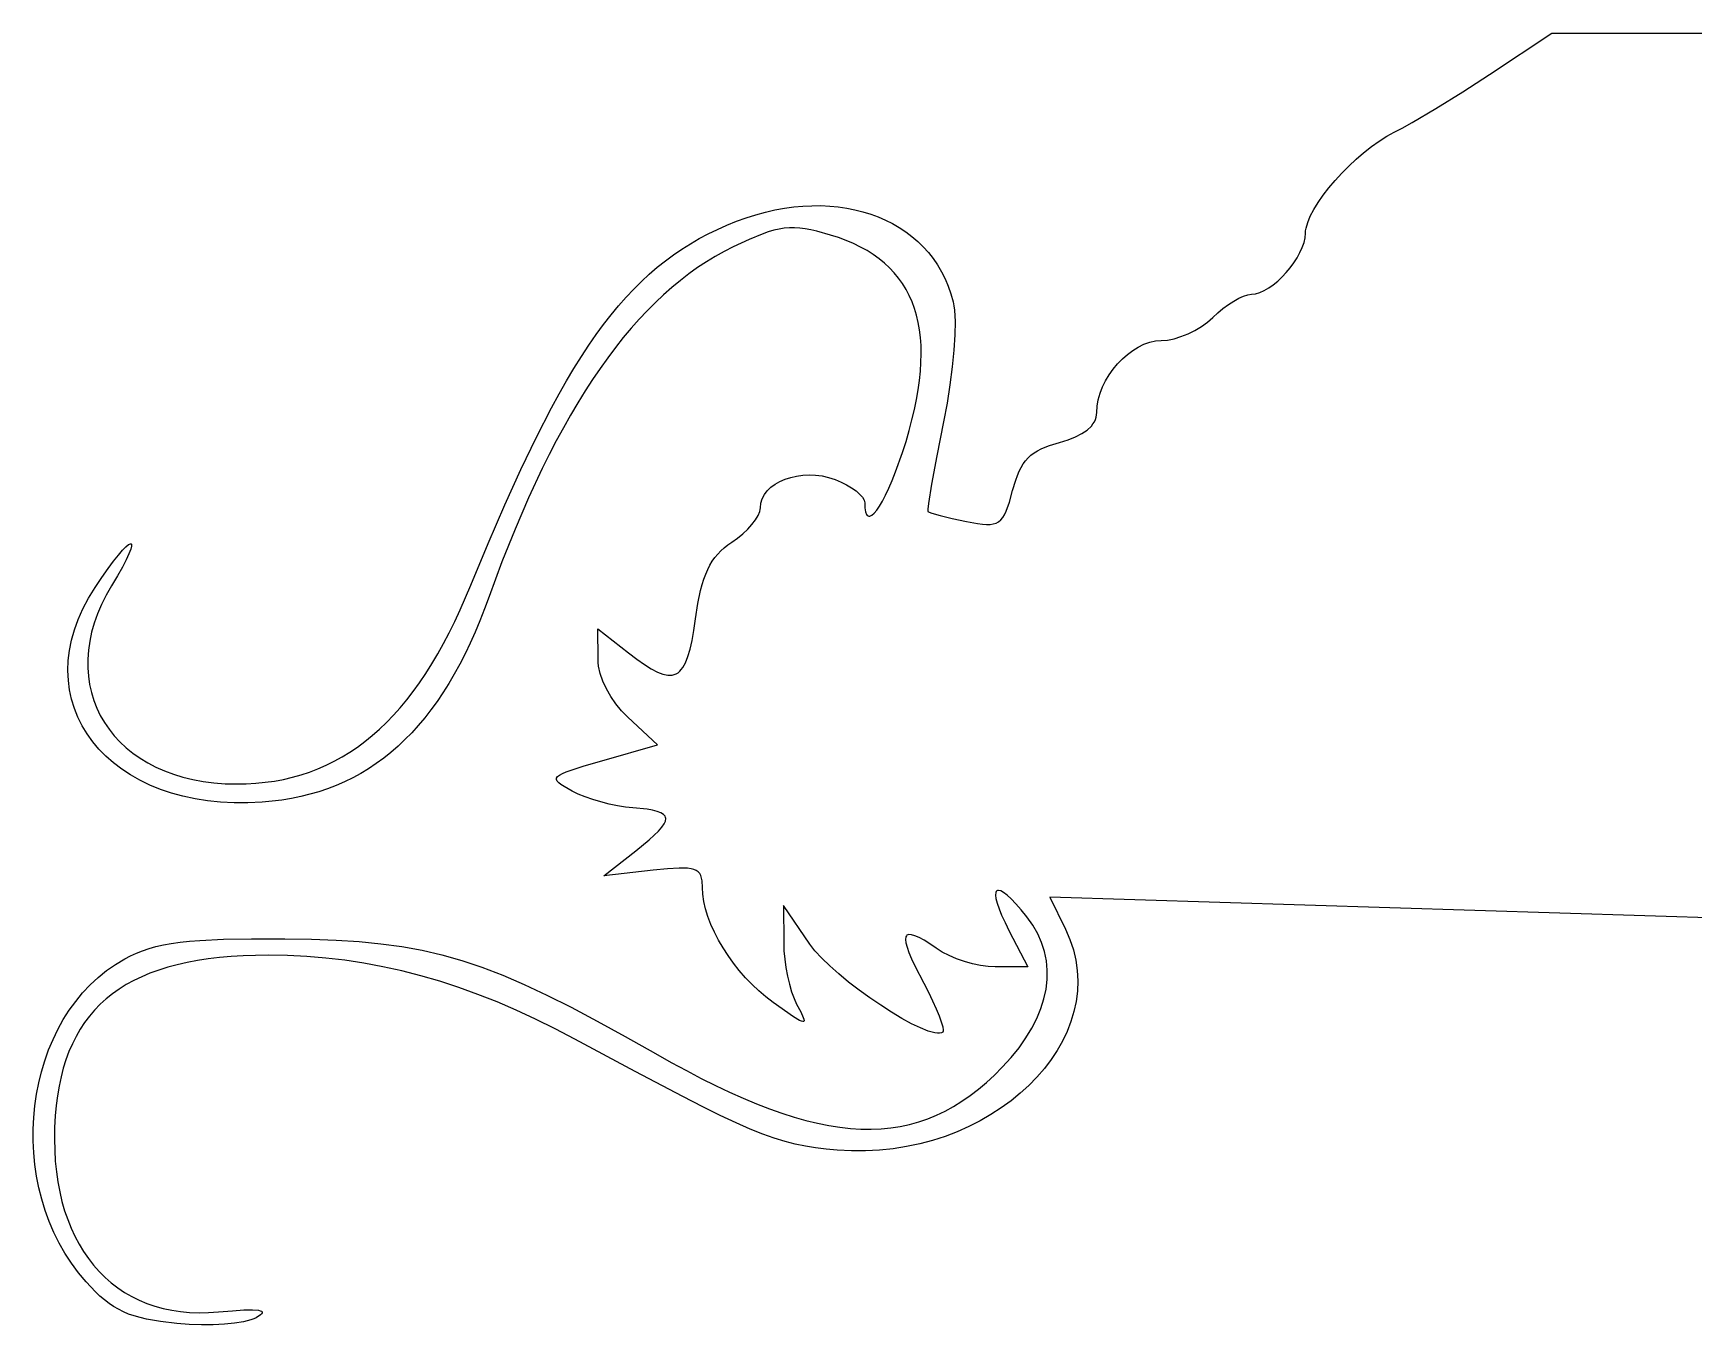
# Model space of a CAD drawing. Extents: x -29462 to 42578, y -23213 to 32194.
# Drawn here: x 15950 to 16923, y 30942 to 31698 of the extents above; entities that cross this region are included whole.
import ezdxf

# ---------------------------------------------------------------- set-up
doc = ezdxf.new("R2010")
doc.units = 0

msp = doc.modelspace()

# ---------------------------------------------------------------- linework, layer by layer
at = {"layer": 'Layer 1'}
for p, q in [((16803.54729, 31674.25589), (16840.06529, 31698.48629)), ((16840.06529, 31698.48629), (16942.9, 31698.5)), ((16787.839682, 31664.098618), (16803.54729, 31674.25589)), ((16772.070752, 31654.349339), (16787.839682, 31664.098618)), ((16758.073117, 31646.11286), (16772.070752, 31654.349339)), ((16747.67939, 31640.49399), (16752.311226, 31642.907174)), ((16752.311226, 31642.907174), (16758.073117, 31646.11286)), ((16729.728877, 31628.503548), (16734.233005, 31632.046953)), ((16734.233005, 31632.046953), (16738.759526, 31635.264467)), ((16738.759526, 31635.264467), (16743.258351, 31638.099132)), ((16743.258351, 31638.099132), (16747.67939, 31640.49399)), ((16720.98816, 31620.666897), (16725.297233, 31624.69121)), ((16725.297233, 31624.69121), (16729.728877, 31628.503548)), ((16709.297271, 31607.891687), (16712.93809, 31612.210177)), ((16712.93809, 31612.210177), (16716.85175, 31616.487567)), ((16716.85175, 31616.487567), (16720.98816, 31620.666897)), ((16703.034513, 31599.359235), (16705.979382, 31603.589053)), ((16705.979382, 31603.589053), (16709.297271, 31607.891687)), ((16373.613317, 31592.15287), (16379.224867, 31593.674773)), ((16379.224867, 31593.674773), (16384.793753, 31594.937448)), ((16384.793753, 31594.937448), (16390.311823, 31595.943647)), ((16390.311823, 31595.943647), (16395.770926, 31596.696125)), ((16395.770926, 31596.696125), (16401.162909, 31597.197636)), ((16401.162909, 31597.197636), (16406.479622, 31597.450932)), ((16406.479622, 31597.450932), (16411.712912, 31597.458768)), ((16411.712912, 31597.458768), (16416.854627, 31597.223898)), ((16416.854627, 31597.223898), (16421.896616, 31596.749075)), ((16421.896616, 31596.749075), (16426.830727, 31596.037053)), ((16426.830727, 31596.037053), (16431.648808, 31595.090585)), ((16431.648808, 31595.090585), (16436.342708, 31593.912426)), ((16436.342708, 31593.912426), (16440.904275, 31592.505329)), ((16698.464191, 31591.345873), (16700.512752, 31595.259188)), ((16700.512752, 31595.259188), (16703.034513, 31599.359235)), ((16345.712437, 31580.905996), (16351.090888, 31583.530612)), ((16351.090888, 31583.530612), (16356.6042, 31586.00425)), ((16356.6042, 31586.00425), (16362.294832, 31588.320362)), ((16362.294832, 31588.320362), (16367.967254, 31590.368984)), ((16367.967254, 31590.368984), (16373.613317, 31592.15287)), ((16384.100249, 31583.017863), (16380.823045, 31582.05103)), ((16387.228769, 31583.73958), (16384.100249, 31583.017863)), ((16390.260387, 31584.222595), (16387.228769, 31583.73958)), ((16393.246882, 31584.473323), (16390.260387, 31584.222595)), ((16396.240034, 31584.498178), (16393.246882, 31584.473323)), ((16399.291622, 31584.303575), (16396.240034, 31584.498178)), ((16402.453427, 31583.895928), (16399.291622, 31584.303575)), ((16405.777227, 31583.281653), (16402.453427, 31583.895928)), ((16409.314803, 31582.467164), (16405.777227, 31583.281653)), ((16440.904275, 31592.505329), (16445.325357, 31590.872047)), ((16445.325357, 31590.872047), (16449.597802, 31589.015336)), ((16449.597802, 31589.015336), (16453.713458, 31586.937947)), ((16453.713458, 31586.937947), (16457.664175, 31584.642635)), ((16457.664175, 31584.642635), (16461.441799, 31582.132154)), ((16695.741741, 31582.753317), (16695.98702, 31584.307266)), ((16695.98702, 31584.307266), (16696.938917, 31587.676246)), ((16696.938917, 31587.676246), (16698.464191, 31591.345873)), ((16330.304716, 31572.011663), (16335.327504, 31575.157982)), ((16335.327504, 31575.157982), (16340.460693, 31578.11894)), ((16340.460693, 31578.11894), (16345.712437, 31580.905996)), ((16360.3945, 31573.31561), (16355.07428, 31570.611561)), ((16369.581543, 31577.615688), (16360.3945, 31573.31561)), ((16377.34538, 31580.832667), (16369.581543, 31577.615688)), ((16380.823045, 31582.05103), (16377.34538, 31580.832667)), ((16417.2384, 31580.2632), (16409.314803, 31582.467164)), ((16421.992349, 31578.730494), (16417.2384, 31580.2632)), ((16426.522282, 31577.047659), (16421.992349, 31578.730494)), ((16430.82845, 31575.213895), (16426.522282, 31577.047659)), ((16434.911105, 31573.228405), (16430.82845, 31575.213895)), ((16438.770497, 31571.090392), (16434.911105, 31573.228405)), ((16461.441799, 31582.132154), (16465.03818, 31579.409258)), ((16465.03818, 31579.409258), (16468.445165, 31576.476699)), ((16468.445165, 31576.476699), (16471.654603, 31573.337232)), ((16471.654603, 31573.337232), (16474.658342, 31569.993611)), ((16693.77549, 31572.932175), (16694.795303, 31575.842975)), ((16694.795303, 31575.842975), (16695.43618, 31578.645765)), ((16695.43618, 31578.645765), (16695.65859, 31581.29589)), ((16695.65859, 31581.29589), (16695.741741, 31582.753317)), ((16315.81723, 31561.345922), (16320.557732, 31565.117094)), ((16320.557732, 31565.117094), (16325.384176, 31568.668521)), ((16325.384176, 31568.668521), (16330.304716, 31572.011663)), ((16344.621834, 31564.520737), (16339.48797, 31561.131657)), ((16349.816997, 31567.680321), (16344.621834, 31564.520737)), ((16355.07428, 31570.611561), (16349.816997, 31567.680321)), ((16442.406878, 31568.799057), (16438.770497, 31571.090392)), ((16445.820499, 31566.353603), (16442.406878, 31568.799057)), ((16449.01161, 31563.753233), (16445.820499, 31566.353603)), ((16451.980462, 31560.997148), (16449.01161, 31563.753233)), ((16474.658342, 31569.993611), (16477.448231, 31566.448589)), ((16477.448231, 31566.448589), (16480.016117, 31562.70492)), ((16686.697481, 31561.102021), (16688.837736, 31563.998289)), ((16688.837736, 31563.998289), (16690.757176, 31566.965175)), ((16690.757176, 31566.965175), (16692.416271, 31569.958023)), ((16692.416271, 31569.958023), (16693.77549, 31572.932175)), ((16306.561442, 31553.098497), (16311.154517, 31557.343543)), ((16311.154517, 31557.343543), (16315.81723, 31561.345922)), ((16329.400868, 31553.660401), (16324.445991, 31549.57592)), ((16334.414588, 31557.51193), (16329.400868, 31553.660401)), ((16339.48797, 31561.131657), (16334.414588, 31557.51193)), ((16454.727308, 31558.084551), (16451.980462, 31560.997148)), ((16457.252397, 31555.014644), (16454.727308, 31558.084551)), ((16459.555981, 31551.786629), (16457.252397, 31555.014644)), ((16480.016117, 31562.70492), (16482.353849, 31558.765358)), ((16482.353849, 31558.765358), (16484.453275, 31554.632656)), ((16484.453275, 31554.632656), (16486.306243, 31550.309568)), ((16679.347125, 31553.283493), (16681.912645, 31555.699966)), ((16681.912645, 31555.699966), (16684.37594, 31558.321027)), ((16684.37594, 31558.321027), (16686.697481, 31561.102021)), ((16297.551588, 31543.834557), (16302.029849, 31548.599322)), ((16302.029849, 31548.599322), (16306.561442, 31553.098497)), ((16319.549137, 31545.257333), (16314.709489, 31540.703489)), ((16324.445991, 31549.57592), (16319.549137, 31545.257333)), ((16461.638311, 31548.399708), (16459.555981, 31551.786629)), ((16463.499638, 31544.853085), (16461.638311, 31548.399708)), ((16465.140212, 31541.145961), (16463.499638, 31544.853085)), ((16486.306243, 31550.309568), (16487.904602, 31545.798848)), ((16487.904602, 31545.798848), (16489.2402, 31541.10325)), ((16656.588676, 31543.247258), (16659.398725, 31544.506807)), ((16659.398725, 31544.506807), (16661.907283, 31545.303691)), ((16661.907283, 31545.303691), (16664.02099, 31545.58179)), ((16664.02099, 31545.58179), (16666.36972, 31545.83294)), ((16666.36972, 31545.83294), (16668.853408, 31546.556619)), ((16668.853408, 31546.556619), (16671.432523, 31547.708171)), ((16671.432523, 31547.708171), (16674.067534, 31549.242938)), ((16674.067534, 31549.242938), (16676.718911, 31551.116264)), ((16676.718911, 31551.116264), (16679.347125, 31553.283493)), ((16288.722444, 31533.462412), (16293.118504, 31538.792741)), ((16293.118504, 31538.792741), (16297.551588, 31543.834557)), ((16309.926228, 31535.913235), (16305.198533, 31530.885419)), ((16314.709489, 31540.703489), (16309.926228, 31535.913235)), ((16466.560286, 31537.277537), (16465.140212, 31541.145961)), ((16467.76011, 31533.247018), (16466.560286, 31537.277537)), ((16489.2402, 31541.10325), (16489.692756, 31538.83571)), ((16489.692756, 31538.83571), (16490.025757, 31536.141478)), ((16490.025757, 31536.141478), (16490.343243, 31529.596231)), ((16641.28359, 31531.97369), (16644.200724, 31534.704782)), ((16644.200724, 31534.704782), (16647.283158, 31537.253805)), ((16647.283158, 31537.253805), (16650.437534, 31539.564637)), ((16650.437534, 31539.564637), (16653.570492, 31541.581161)), ((16653.570492, 31541.581161), (16656.588676, 31543.247258)), ((16280.008787, 31521.890375), (16284.355257, 31527.832111)), ((16284.355257, 31527.832111), (16288.722444, 31533.462412)), ((16300.525586, 31525.618888), (16295.906568, 31520.112491)), ((16305.198533, 31530.885419), (16300.525586, 31525.618888)), ((16468.739935, 31529.053605), (16467.76011, 31533.247018)), ((16469.500013, 31524.696499), (16468.739935, 31529.053605)), ((16470.040593, 31520.174904), (16469.500013, 31524.696499)), ((16490.343243, 31529.596231), (16490.212964, 31521.7141)), ((16630.850246, 31524.401177), (16634.695047, 31526.702806)), ((16634.695047, 31526.702806), (16638.214167, 31529.245242)), ((16638.214167, 31529.245242), (16641.28359, 31531.97369)), ((16271.345394, 31509.026756), (16275.674884, 31515.625744)), ((16275.674884, 31515.625744), (16280.008787, 31521.890375)), ((16295.906568, 31520.112491), (16291.340661, 31514.365074)), ((16470.361928, 31515.488022), (16470.040593, 31520.174904)), ((16470.464269, 31510.635054), (16470.361928, 31515.488022)), ((16490.212964, 31521.7141), (16489.655226, 31512.741675)), ((16597.685902, 31514.625009), (16600.997477, 31516.232067)), ((16600.997477, 31516.232067), (16604.35552, 31517.424998)), ((16604.35552, 31517.424998), (16607.727651, 31518.16743)), ((16607.727651, 31518.16743), (16611.08149, 31518.42299)), ((16611.08149, 31518.42299), (16614.694495, 31518.698648)), ((16614.694495, 31518.698648), (16618.601887, 31519.489091)), ((16618.601887, 31519.489091), (16622.679652, 31520.739524)), ((16622.679652, 31520.739524), (16626.803776, 31522.395151)), ((16626.803776, 31522.395151), (16630.850246, 31524.401177)), ((16267.012163, 31502.08195), (16271.345394, 31509.026756)), ((16286.827044, 31508.375485), (16282.3649, 31502.142572)), ((16291.340661, 31514.365074), (16286.827044, 31508.375485)), ((16470.01297, 31500.427673), (16470.347866, 31505.615204)), ((16470.347866, 31505.615204), (16470.464269, 31510.635054)), ((16489.655226, 31512.741675), (16488.690333, 31502.925547)), ((16585.55189, 31504.782965), (16588.35379, 31507.682802)), ((16588.35379, 31507.682802), (16591.331679, 31510.314004)), ((16591.331679, 31510.314004), (16594.453177, 31512.640197)), ((16594.453177, 31512.640197), (16597.685902, 31514.625009)), ((16262.667039, 31494.779865), (16267.012163, 31502.08195)), ((16277.953409, 31495.665184), (16273.591752, 31488.942166)), ((16282.3649, 31502.142572), (16277.953409, 31495.665184)), ((16469.459833, 31495.071664), (16470.01297, 31500.427673)), ((16488.690333, 31502.925547), (16487.338591, 31492.512306)), ((16578.525922, 31494.835363), (16580.605576, 31498.322873)), ((16580.605576, 31498.322873), (16582.958359, 31501.650864)), ((16582.958359, 31501.650864), (16585.55189, 31504.782965)), ((16253.908499, 31479.058015), (16258.301869, 31487.109041)), ((16258.301869, 31487.109041), (16262.667039, 31494.779865)), ((16273.591752, 31488.942166), (16269.27911, 31481.972368)), ((16467.699838, 31483.851021), (16468.688705, 31489.546379)), ((16468.688705, 31489.546379), (16469.459833, 31495.071664)), ((16487.338591, 31492.512306), (16485.620305, 31481.748544)), ((16574.249535, 31483.779454), (16575.315522, 31487.527281)), ((16575.315522, 31487.527281), (16576.751777, 31491.224709)), ((16576.751777, 31491.224709), (16578.525922, 31494.835363)), ((16245.004552, 31461.769516), (16253.908499, 31479.058015)), ((16269.27911, 31481.972368), (16265.014664, 31474.754636)), ((16465.06989, 31471.946891), (16466.493483, 31477.98479)), ((16466.493483, 31477.98479), (16467.699838, 31483.851021)), ((16485.620305, 31481.748544), (16483.55578, 31470.88085)), ((16573.267579, 31474.85797), (16573.35789, 31476.27809)), ((16573.35789, 31476.27809), (16573.586198, 31480.017599)), ((16573.586198, 31480.017599), (16574.249535, 31483.779454)), ((16260.797595, 31467.287819), (16256.627085, 31459.570764)), ((16265.014664, 31474.754636), (16260.797595, 31467.287819)), ((16463.429312, 31465.736525), (16465.06989, 31471.946891)), ((16483.55578, 31470.88085), (16479.581767, 31450.945122)), ((16567.736452, 31466.009652), (16570.170366, 31468.326175)), ((16570.170366, 31468.326175), (16571.135489, 31469.551202)), ((16571.135489, 31469.551202), (16571.929895, 31470.818542)), ((16571.929895, 31470.818542), (16572.551459, 31472.126548)), ((16572.551459, 31472.126548), (16572.998062, 31473.473573)), ((16572.998062, 31473.473573), (16573.267579, 31474.85797)), ((16235.889971, 31442.822678), (16245.004552, 31461.769516)), ((16256.627085, 31459.570764), (16252.502314, 31451.602318)), ((16459.4982, 31452.7952), (16461.571998, 31459.352894)), ((16461.571998, 31459.352894), (16463.429312, 31465.736525)), ((16543.141483, 31456.042087), (16545.726648, 31457.014905)), ((16545.726648, 31457.014905), (16551.59649, 31458.76559)), ((16551.59649, 31458.76559), (16556.558173, 31460.246943)), ((16556.558173, 31460.246943), (16560.913379, 31461.956857)), ((16560.913379, 31461.956857), (16564.645131, 31463.882153)), ((16564.645131, 31463.882153), (16567.736452, 31466.009652)), ((16252.502314, 31451.602318), (16248.422462, 31443.38133)), ((16455.480573, 31441.437561), (16459.4982, 31452.7952)), ((16479.581767, 31450.945122), (16476.538121, 31434.370575)), ((16530.282354, 31446.095269), (16531.655143, 31447.951176)), ((16531.655143, 31447.951176), (16533.159607, 31449.638577)), ((16533.159607, 31449.638577), (16534.809589, 31451.171591)), ((16534.809589, 31451.171591), (16536.618927, 31452.564332)), ((16536.618927, 31452.564332), (16538.601462, 31453.830917)), ((16538.601462, 31453.830917), (16540.771034, 31454.985463)), ((16540.771034, 31454.985463), (16543.141483, 31456.042087)), ((16226.499535, 31422.125814), (16235.889971, 31442.822678)), ((16248.422462, 31443.38133), (16240.394245, 31426.177117)), ((16387.663036, 31435.81513), (16390.717163, 31437.148538)), ((16390.717163, 31437.148538), (16394.002572, 31438.218188)), ((16394.002572, 31438.218188), (16397.477813, 31439.008422)), ((16397.477813, 31439.008422), (16401.101436, 31439.503582)), ((16401.101436, 31439.503582), (16404.831989, 31439.688008)), ((16404.831989, 31439.688008), (16408.628023, 31439.546041)), ((16408.628023, 31439.546041), (16412.448086, 31439.062024)), ((16412.448086, 31439.062024), (16416.250729, 31438.220296)), ((16416.250729, 31438.220296), (16419.9945, 31437.0052)), ((16419.9945, 31437.0052), (16423.495174, 31435.530882)), ((16453.490408, 31436.427699), (16455.480573, 31441.437561)), ((16525.831166, 31436.704257), (16526.815648, 31439.375351)), ((16526.815648, 31439.375351), (16527.876447, 31441.821473)), ((16527.876447, 31441.821473), (16529.027402, 31444.05674)), ((16529.027402, 31444.05674), (16530.282354, 31446.095269)), ((16377.312406, 31425.739784), (16378.588363, 31428.157098)), ((16378.588363, 31428.157098), (16380.302855, 31430.388948)), ((16380.302855, 31430.388948), (16382.414431, 31432.419676)), ((16382.414431, 31432.419676), (16384.881642, 31434.233623)), ((16384.881642, 31434.233623), (16387.663036, 31435.81513)), ((16423.495174, 31435.530882), (16426.758295, 31433.87956)), ((16426.758295, 31433.87956), (16429.713219, 31432.107353)), ((16429.713219, 31432.107353), (16432.289301, 31430.270375)), ((16432.289301, 31430.270375), (16434.415895, 31428.424744)), ((16434.415895, 31428.424744), (16436.022357, 31426.626577)), ((16447.808198, 31424.358631), (16449.636413, 31427.864509)), ((16449.636413, 31427.864509), (16451.536419, 31431.89544)), ((16451.536419, 31431.89544), (16453.490408, 31436.427699)), ((16476.538121, 31434.370575), (16474.720982, 31422.888041)), ((16522.128842, 31423.710002), (16524.03579, 31430.63069)), ((16524.03579, 31430.63069), (16525.831166, 31436.704257)), ((16216.768019, 31399.587235), (16226.499535, 31422.125814)), ((16240.394245, 31426.177117), (16232.53588, 31407.948905)), ((16374.918214, 31415.98284), (16375.899486, 31418.344427)), ((16375.899486, 31418.344427), (16376.15486, 31419.419909)), ((16376.15486, 31419.419909), (16376.2419, 31420.4114)), ((16376.2419, 31420.4114), (16376.516435, 31423.152665)), ((16376.516435, 31423.152665), (16377.312406, 31425.739784)), ((16436.022357, 31426.626577), (16437.03804, 31424.93199)), ((16437.03804, 31424.93199), (16437.302263, 31424.141076)), ((16437.302263, 31424.141076), (16437.3923, 31423.3971)), ((16437.3923, 31423.3971), (16437.523171, 31420.347612)), ((16437.523171, 31420.347612), (16437.903911, 31418.060421)), ((16437.903911, 31418.060421), (16438.516713, 31416.511802)), ((16442.932382, 31417.228556), (16444.438375, 31419.01693)), ((16444.438375, 31419.01693), (16446.069583, 31421.40153)), ((16446.069583, 31421.40153), (16447.808198, 31424.358631)), ((16474.720982, 31422.888041), (16474.364896, 31419.597163)), ((16474.364896, 31419.597163), (16474.42649, 31418.22835)), ((16474.42649, 31418.22835), (16475.133996, 31417.815151)), ((16475.133996, 31417.815151), (16476.630366, 31417.263241)), ((16519.319987, 31416.384265), (16520.290171, 31418.446465)), ((16520.290171, 31418.446465), (16522.128842, 31423.710002)), ((16232.53588, 31407.948905), (16224.840815, 31388.687475)), ((16365.983592, 31405.244345), (16368.830772, 31407.957393)), ((16368.830772, 31407.957393), (16371.314904, 31410.706624)), ((16371.314904, 31410.706624), (16373.367035, 31413.409339)), ((16373.367035, 31413.409339), (16374.918214, 31415.98284)), ((16438.516713, 31416.511802), (16438.904572, 31416.007043)), ((16438.904572, 31416.007043), (16439.343769, 31415.67803)), ((16439.343769, 31415.67803), (16439.832077, 31415.521798)), ((16439.832077, 31415.521798), (16440.367271, 31415.535381)), ((16440.367271, 31415.535381), (16441.569411, 31416.060131)), ((16441.569411, 31416.060131), (16442.932382, 31417.228556)), ((16476.630366, 31417.263241), (16481.619474, 31415.83849)), ((16481.619474, 31415.83849), (16488.653365, 31414.144504)), ((16488.653365, 31414.144504), (16496.99159, 31412.37169)), ((16496.99159, 31412.37169), (16503.558242, 31411.177466)), ((16503.558242, 31411.177466), (16506.301419, 31410.818005)), ((16506.301419, 31410.818005), (16508.725271, 31410.644637)), ((16508.725271, 31410.644637), (16510.860381, 31410.678109)), ((16510.860381, 31410.678109), (16512.737329, 31410.939164)), ((16512.737329, 31410.939164), (16514.386697, 31411.448548)), ((16514.386697, 31411.448548), (16515.839065, 31412.227005)), ((16515.839065, 31412.227005), (16517.125015, 31413.29528)), ((16517.125015, 31413.29528), (16518.275129, 31414.674119)), ((16518.275129, 31414.674119), (16519.319987, 31416.384265)), ((16004.54554, 31397.633459), (16006.092808, 31398.897653)), ((16006.092808, 31398.897653), (16007.163762, 31399.378727)), ((16007.163762, 31399.378727), (16007.51409, 31399.324887)), ((16007.793121, 31397.982459), (16007.309723, 31396.100586)), ((16007.51409, 31399.324887), (16007.737501, 31399.074418)), ((16007.737501, 31399.074418), (16007.793121, 31397.982459)), ((16206.6302, 31375.11525), (16216.768019, 31399.587235)), ((16355.064821, 31396.995874), (16357.186614, 31398.666765)), ((16357.186614, 31398.666765), (16359.4759, 31400.2576)), ((16359.4759, 31400.2576), (16362.842317, 31402.650181)), ((16362.842317, 31402.650181), (16365.983592, 31405.244345)), ((15994.011347, 31384.790783), (15997.25486, 31389.164807)), ((15997.25486, 31389.164807), (16000.105664, 31392.764772)), ((16000.105664, 31392.764772), (16002.542858, 31395.58841)), ((16004.642265, 31389.95804), (16002.416401, 31385.692838)), ((16002.542858, 31395.58841), (16004.54554, 31397.633459)), ((16006.266405, 31393.426535), (16004.642265, 31389.95804)), ((16007.309723, 31396.100586), (16006.266405, 31393.426535)), ((16224.840815, 31388.687475), (16217.3025, 31368.38361)), ((16346.673531, 31386.821949), (16348.084166, 31389.15825)), ((16348.084166, 31389.15825), (16349.620192, 31391.326117)), ((16349.620192, 31391.326117), (16351.29003, 31393.343227)), ((16351.29003, 31393.343227), (16353.102099, 31395.227254)), ((16353.102099, 31395.227254), (16355.064821, 31396.995874)), ((15986.4298, 31373.72961), (15990.396027, 31379.644962)), ((15990.396027, 31379.644962), (15994.011347, 31384.790783)), ((15999.567914, 31380.628663), (15996.0759, 31374.76325)), ((16002.416401, 31385.692838), (15999.567914, 31380.628663)), ((16342.116502, 31375.438888), (16343.109773, 31378.625683)), ((16343.109773, 31378.625683), (16344.194755, 31381.573341)), ((16344.194755, 31381.573341), (16345.379868, 31384.299538)), ((16345.379868, 31384.299538), (16346.673531, 31386.821949)), ((15982.603494, 31367.484509), (15986.4298, 31373.72961)), ((15992.92534, 31369.25708), (15990.190253, 31363.769553)), ((15996.0759, 31374.76325), (15992.92534, 31369.25708)), ((16203.559364, 31367.773096), (16206.6302, 31375.11525)), ((16339.602751, 31364.266921), (16341.206522, 31371.99528)), ((16341.206522, 31371.99528), (16342.116502, 31375.438888)), ((15976.578287, 31355.063816), (15979.323043, 31361.25823)), ((15979.323043, 31361.25823), (15982.603494, 31367.484509)), ((15990.190253, 31363.769553), (15987.864176, 31358.310909)), ((16197.218348, 31353.836685), (16200.422506, 31360.680604)), ((16200.422506, 31360.680604), (16203.559364, 31367.773096)), ((16214.652845, 31361.221974), (16211.917194, 31354.28974)), ((16217.3025, 31368.38361), (16214.652845, 31361.221974)), ((16338.2311, 31355.2992), (16339.602751, 31364.266921)), ((15974.359061, 31348.914314), (15976.578287, 31355.063816)), ((15985.94065, 31352.89139), (15984.413212, 31347.521235)), ((15987.864176, 31358.310909), (15985.94065, 31352.89139)), ((16193.945614, 31347.240254), (16197.218348, 31353.836685)), ((16211.917194, 31354.28974), (16209.094431, 31347.585888)), ((16281.15119, 31331.710597), (16281.1, 31349.5)), ((16281.1, 31349.5), (16299.0146, 31335.3751)), ((16337.265267, 31348.629337), (16338.2311, 31355.2992)), ((15971.456556, 31336.802226), (15972.655205, 31342.822769)), ((15972.655205, 31342.822769), (15974.359061, 31348.914314)), ((15983.275401, 31342.210686), (15982.520757, 31336.969983)), ((15984.413212, 31347.521235), (15983.275401, 31342.210686)), ((16187.189312, 31334.785504), (16190.603028, 31340.890223)), ((16190.603028, 31340.890223), (16193.945614, 31347.240254)), ((16206.183441, 31341.109395), (16203.183109, 31334.859238)), ((16209.094431, 31347.585888), (16206.183441, 31341.109395)), ((16335.083904, 31337.632804), (16336.225032, 31342.744983)), ((16336.225032, 31342.744983), (16337.265267, 31348.629337)), ((15970.534228, 31325.026329), (15970.752951, 31330.865731)), ((15970.752951, 31330.865731), (15971.456556, 31336.802226)), ((15982.142816, 31331.809367), (15982.13512, 31326.739078)), ((15982.520757, 31336.969983), (15982.142816, 31331.809367)), ((16183.703191, 31328.925012), (16187.189312, 31334.785504)), ((16203.183109, 31334.859238), (16200.092319, 31328.834397)), ((16281.235601, 31329.721132), (16281.15119, 31331.710597)), ((16299.0146, 31335.3751), (16303.878013, 31331.662461)), ((16303.878013, 31331.662461), (16308.296151, 31328.548647)), ((16332.393006, 31329.67163), (16333.815392, 31333.279464)), ((16333.815392, 31333.279464), (16335.083904, 31337.632804)), ((15970.790225, 31319.297066), (15970.534228, 31325.026329)), ((15982.13512, 31326.739078), (15982.491205, 31321.769358)), ((15982.491205, 31321.769358), (15983.20461, 31316.910446)), ((16176.508625, 31317.932355), (16180.143387, 31323.307658)), ((16180.143387, 31323.307658), (16183.703191, 31328.925012)), ((16196.909956, 31323.03385), (16193.634905, 31317.456574)), ((16200.092319, 31328.834397), (16196.909956, 31323.03385)), ((16281.484507, 31327.654971), (16281.235601, 31329.721132)), ((16282.449842, 31323.342872), (16281.484507, 31327.654971)), ((16283.995266, 31318.874918), (16282.449842, 31323.342872)), ((16308.296151, 31328.548647), (16312.295504, 31326.046991)), ((16312.295504, 31326.046991), (16315.902564, 31324.17083)), ((16315.902564, 31324.17083), (16319.143821, 31322.933496)), ((16319.143821, 31322.933496), (16322.045767, 31322.348326)), ((16322.045767, 31322.348326), (16323.377776, 31322.304469)), ((16323.377776, 31322.304469), (16324.634892, 31322.428653)), ((16324.634892, 31322.428653), (16325.820425, 31322.722545)), ((16325.820425, 31322.722545), (16326.937688, 31323.187813)), ((16326.937688, 31323.187813), (16327.98999, 31323.826121)), ((16327.98999, 31323.826121), (16328.980644, 31324.639139)), ((16328.980644, 31324.639139), (16329.912962, 31325.628531)), ((16329.912962, 31325.628531), (16330.790253, 31326.795966)), ((16330.790253, 31326.795966), (16332.393006, 31329.67163)), ((15971.51078, 31313.690986), (15970.790225, 31319.297066)), ((15972.685729, 31308.221136), (15971.51078, 31313.690986)), ((15983.20461, 31316.910446), (15984.268875, 31312.172583)), ((15984.268875, 31312.172583), (15985.677538, 31307.56601)), ((16169.009116, 31307.903556), (16172.797627, 31312.798017)), ((16172.797627, 31312.798017), (16176.508625, 31317.932355)), ((16190.26605, 31312.101548), (16186.802277, 31306.96775)), ((16193.634905, 31317.456574), (16190.26605, 31312.101548)), ((16286.068853, 31314.35173), (16283.995266, 31318.874918)), ((16288.618675, 31309.873924), (16286.068853, 31314.35173)), ((15974.304912, 31302.90056), (15972.685729, 31308.221136)), ((15976.358165, 31297.742304), (15974.304912, 31302.90056)), ((15985.677538, 31307.56601), (15987.424138, 31303.100968)), ((15987.424138, 31303.100968), (15989.502213, 31298.787697)), ((16161.194453, 31298.829918), (16165.141817, 31303.247886)), ((16165.141817, 31303.247886), (16169.009116, 31307.903556)), ((16183.242469, 31302.054158), (16179.585513, 31297.35975)), ((16186.802277, 31306.96775), (16183.242469, 31302.054158)), ((16291.592807, 31305.542121), (16288.618675, 31309.873924)), ((16294.939321, 31301.456939), (16291.592807, 31305.542121)), ((16298.60629, 31297.718997), (16294.939321, 31301.456939)), ((15978.835327, 31292.759414), (15976.358165, 31297.742304)), ((15981.726234, 31287.964935), (15978.835327, 31292.759414)), ((15989.502213, 31298.787697), (15991.905302, 31294.636437)), ((15991.905302, 31294.636437), (15994.626944, 31290.657431)), ((16153.054421, 31290.702744), (16157.165746, 31294.648566)), ((16157.165746, 31294.648566), (16161.194453, 31298.829918)), ((16175.830291, 31292.883504), (16171.97569, 31288.624399)), ((16179.585513, 31297.35975), (16175.830291, 31292.883504)), ((16316.00409, 31281.584497), (16298.60629, 31297.718997)), ((15985.020725, 31283.371911), (15981.726234, 31287.964935)), ((15988.708637, 31278.993389), (15985.020725, 31283.371911)), ((15994.626944, 31290.657431), (15997.660677, 31286.860917)), ((15997.660677, 31286.860917), (16001.00004, 31283.257137)), ((16001.00004, 31283.257137), (16004.638572, 31279.856331)), ((16140.211967, 31280.267577), (16144.578808, 31283.513336)), ((16144.578808, 31283.513336), (16148.8592, 31286.991362)), ((16148.8592, 31286.991362), (16153.054421, 31290.702744)), ((16168.020594, 31284.581412), (16163.963887, 31280.753522)), ((16171.97569, 31288.624399), (16168.020594, 31284.581412)), ((16283.27579, 31272.225317), (16316.00409, 31281.584497)), ((15992.779808, 31274.842415), (15988.708637, 31278.993389)), ((15997.224076, 31270.932032), (15992.779808, 31274.842415)), ((16004.638572, 31279.856331), (16008.569812, 31276.66874)), ((16008.569812, 31276.66874), (16012.787297, 31273.704605)), ((16012.787297, 31273.704605), (16017.284568, 31270.974166)), ((16121.854586, 31269.585473), (16126.579987, 31271.913033)), ((16126.579987, 31271.913033), (16131.213833, 31274.468513)), ((16131.213833, 31274.468513), (16135.757401, 31277.252998)), ((16135.757401, 31277.252998), (16140.211967, 31280.267577)), ((16155.541182, 31273.738946), (16151.172952, 31270.550215)), ((16159.804455, 31277.139708), (16155.541182, 31273.738946)), ((16163.963887, 31280.753522), (16159.804455, 31277.139708)), ((16272.974608, 31269.219252), (16283.27579, 31272.225317)), ((16002.031279, 31267.275287), (15997.224076, 31270.932032)), ((16007.191253, 31263.885226), (16002.031279, 31267.275287)), ((16012.693837, 31260.774892), (16007.191253, 31263.885226)), ((16017.284568, 31270.974166), (16022.055162, 31268.487664)), ((16022.055162, 31268.487664), (16027.092618, 31266.255339)), ((16027.092618, 31266.255339), (16032.390475, 31264.287433)), ((16032.390475, 31264.287433), (16037.942271, 31262.594185)), ((16037.942271, 31262.594185), (16043.741546, 31261.185837)), ((16096.809575, 31261.328408), (16102.0119, 31262.53268)), ((16102.0119, 31262.53268), (16107.116287, 31263.959435)), ((16107.116287, 31263.959435), (16112.124012, 31265.609761)), ((16112.124012, 31265.609761), (16117.036353, 31267.484745)), ((16117.036353, 31267.484745), (16121.854586, 31269.585473)), ((16137.427374, 31262.245992), (16132.628166, 31259.895167)), ((16142.117164, 31264.80476), (16137.427374, 31262.245992)), ((16146.698651, 31267.572494), (16142.117164, 31264.80476)), ((16151.172952, 31270.550215), (16146.698651, 31267.572494)), ((16256.759529, 31261.216906), (16256.82959, 31262.10024)), ((16256.82959, 31262.10024), (16257.414978, 31262.972237)), ((16257.414978, 31262.972237), (16258.537575, 31263.855274)), ((16258.537575, 31263.855274), (16260.219265, 31264.771728)), ((16260.219265, 31264.771728), (16262.48193, 31265.743976)), ((16262.48193, 31265.743976), (16265.347454, 31266.794395)), ((16265.347454, 31266.794395), (16272.974608, 31269.219252)), ((16018.528868, 31257.957333), (16012.693837, 31260.774892)), ((16024.686184, 31255.445593), (16018.528868, 31257.957333)), ((16031.155624, 31253.252717), (16024.686184, 31255.445593)), ((16037.927023, 31251.391752), (16031.155624, 31253.252717)), ((16043.741546, 31261.185837), (16049.781837, 31260.072629)), ((16049.781837, 31260.072629), (16056.056684, 31259.264801)), ((16056.056684, 31259.264801), (16062.559626, 31258.772594)), ((16062.559626, 31258.772594), (16069.2842, 31258.60625)), ((16069.2842, 31258.60625), (16074.995364, 31258.714412)), ((16074.995364, 31258.714412), (16080.602207, 31259.039621)), ((16080.602207, 31259.039621), (16086.106005, 31259.582965)), ((16086.106005, 31259.582965), (16091.508036, 31260.345532)), ((16091.508036, 31260.345532), (16096.809575, 31261.328408)), ((16112.314858, 31252.55087), (16106.951835, 31251.224436)), ((16117.562888, 31254.080138), (16112.314858, 31252.55087)), ((16122.697039, 31255.813262), (16117.562888, 31254.080138)), ((16127.718427, 31257.751265), (16122.697039, 31255.813262)), ((16132.628166, 31259.895167), (16127.718427, 31257.751265)), ((16257.182913, 31260.299858), (16256.759529, 31261.216906)), ((16258.077857, 31259.32672), (16257.182913, 31260.299858)), ((16259.42248, 31258.275113), (16258.077857, 31259.32672)), ((16261.194898, 31257.122662), (16259.42248, 31258.275113)), ((16265.93559, 31254.425717), (16261.194898, 31257.122662)), ((16269.436308, 31252.709487), (16265.93559, 31254.425717)), ((16273.502502, 31251.052382), (16269.436308, 31252.709487)), ((16044.990221, 31249.875741), (16037.927023, 31251.391752)), ((16052.335054, 31248.717732), (16044.990221, 31249.875741)), ((16059.951361, 31247.930769), (16052.335054, 31248.717732)), ((16067.828979, 31247.527897), (16059.951361, 31247.930769)), ((16075.957746, 31247.522162), (16067.828979, 31247.527897)), ((16084.3275, 31247.92661), (16075.957746, 31247.522162)), ((16090.161651, 31248.451924), (16084.3275, 31247.92661)), ((16095.876347, 31249.175985), (16090.161651, 31248.451924)), ((16101.472703, 31250.099815), (16095.876347, 31249.175985)), ((16106.951835, 31251.224436), (16101.472703, 31250.099815)), ((16277.98806, 31249.494684), (16273.502502, 31251.052382)), ((16282.746865, 31248.076677), (16277.98806, 31249.494684)), ((16287.632805, 31246.838642), (16282.746865, 31248.076677)), ((16292.499765, 31245.820862), (16287.632805, 31246.838642)), ((16297.201631, 31245.063619), (16292.499765, 31245.820862)), ((16301.59229, 31244.607197), (16297.201631, 31245.063619)), ((16309.858217, 31243.788011), (16301.59229, 31244.607197)), ((16313.121576, 31243.23445), (16309.858217, 31243.788011)), ((16315.806482, 31242.563513), (16313.121576, 31243.23445)), ((16317.913897, 31241.759152), (16315.806482, 31242.563513)), ((16316.57687, 31231.044731), (16318.484952, 31233.232402)), ((16319.444783, 31240.805319), (16317.913897, 31241.759152)), ((16318.484952, 31233.232402), (16319.822279, 31235.174312)), ((16320.400102, 31239.685967), (16319.444783, 31240.805319)), ((16319.822279, 31235.174312), (16320.587888, 31236.886511)), ((16320.662225, 31239.059206), (16320.400102, 31239.685967)), ((16320.587888, 31236.886511), (16320.780816, 31238.385047)), ((16320.780816, 31238.385047), (16320.662225, 31239.059206)), ((16303.25622, 31219.515497), (16311.052284, 31225.867921)), ((16311.052284, 31225.867921), (16314.098993, 31228.595254)), ((16314.098993, 31228.595254), (16316.57687, 31231.044731)), ((16284.53782, 31204.873897), (16303.25622, 31219.515497)), ((16313.41912, 31208.089317), (16284.53782, 31204.873897)), ((16321.901451, 31208.937578), (16313.41912, 31208.089317)), ((16328.572156, 31209.332194), (16321.901451, 31208.937578)), ((16331.293708, 31209.336325), (16328.572156, 31209.332194)), ((16333.641024, 31209.199374), (16331.293708, 31209.336325)), ((16335.640328, 31208.912117), (16333.641024, 31209.199374)), ((16337.317844, 31208.46533), (16335.640328, 31208.912117)), ((16338.699795, 31207.849789), (16337.317844, 31208.46533)), ((16339.812404, 31207.056271), (16338.699795, 31207.849789)), ((16340.681896, 31206.075552), (16339.812404, 31207.056271)), ((16341.334495, 31204.898409), (16340.681896, 31206.075552)), ((16341.796422, 31203.515618), (16341.334495, 31204.898409)), ((16342.093903, 31201.917954), (16341.796422, 31203.515618)), ((16342.30042, 31198.041117), (16342.093903, 31201.917954)), ((16342.512418, 31193.983203), (16342.30042, 31198.041117)), ((16343.135063, 31189.75195), (16342.512418, 31193.983203)), ((16514.222356, 31195.041582), (16514.058116, 31193.538922)), ((16514.454759, 31195.569572), (16514.222356, 31195.041582)), ((16514.785635, 31195.947298), (16514.454759, 31195.569572)), ((16515.213696, 31196.17373), (16514.785635, 31195.947298)), ((16515.737655, 31196.247842), (16515.213696, 31196.17373)), ((16517.06812, 31195.934991), (16515.737655, 31196.247842)), ((16518.766732, 31195.000519), (16517.06812, 31195.934991)), ((16520.823194, 31193.4362), (16518.766732, 31195.000519)), ((16344.148331, 31185.379968), (16343.135063, 31189.75195)), ((16345.532197, 31180.899864), (16344.148331, 31185.379968)), ((16405.1499, 31164.8358), (16389.8767, 31187.4011)), ((16389.8767, 31187.4011), (16389.9, 31165.6)), ((16514.058116, 31193.538922), (16514.303211, 31191.447541)), ((16514.303211, 31191.447541), (16514.967938, 31188.775667)), ((16514.967938, 31188.775667), (16516.062595, 31185.531523)), ((16516.062595, 31185.531523), (16517.597478, 31181.723335)), ((16523.22721, 31191.233809), (16520.823194, 31193.4362)), ((16525.968483, 31188.38512), (16523.22721, 31191.233809)), ((16529.036715, 31184.881909), (16525.968483, 31188.38512)), ((16532.42161, 31180.71595), (16529.036715, 31184.881909)), ((21516.71392, 31036.561812), (16545.8, 31192.2)), ((16545.8, 31192.2), (16554.98691, 31173.5391)), ((16347.266636, 31176.344248), (16345.532197, 31180.899864)), ((16349.331626, 31171.745729), (16347.266636, 31176.344248)), ((16517.597478, 31181.723335), (16519.582884, 31177.359329)), ((16519.582884, 31177.359329), (16522.02911, 31172.44773)), ((16535.876311, 31175.865399), (16532.42161, 31180.71595)), ((16538.739186, 31170.861428), (16535.876311, 31175.865399)), ((16026.428334, 31164.271533), (16031.107857, 31165.11716)), ((16031.107857, 31165.11716), (16036.190597, 31165.837222)), ((16036.190597, 31165.837222), (16041.728911, 31166.438195)), ((16041.728911, 31166.438195), (16047.77515, 31166.926551)), ((16047.77515, 31166.926551), (16061.600818, 31167.591308)), ((16061.600818, 31167.591308), (16078.086429, 31167.883288)), ((16078.086429, 31167.883288), (16097.65081, 31167.85428)), ((16097.65081, 31167.85428), (16113.1703, 31167.606035)), ((16113.1703, 31167.606035), (16127.60507, 31167.08627)), ((16127.60507, 31167.08627), (16141.132026, 31166.240195)), ((16141.132026, 31166.240195), (16153.928074, 31165.01302)), ((16153.928074, 31165.01302), (16166.170122, 31163.349955)), ((16351.707141, 31167.136916), (16349.331626, 31171.745729)), ((16354.373157, 31162.550417), (16351.707141, 31167.136916)), ((16389.9, 31165.6), (16390.054638, 31160.924123)), ((16408.212441, 31160.843364), (16405.1499, 31164.8358)), ((16461.497, 31169.023359), (16461.285305, 31167.542236)), ((16461.285305, 31167.542236), (16461.513082, 31165.524823)), ((16461.768341, 31169.564747), (16461.497, 31169.023359)), ((16461.513082, 31165.524823), (16462.17812, 31162.964921)), ((16462.15038, 31169.974387), (16461.768341, 31169.564747)), ((16462.643392, 31170.253053), (16462.15038, 31169.974387)), ((16463.247655, 31170.401519), (16462.643392, 31170.253053)), ((16464.79104, 31170.31095), (16463.247655, 31170.401519)), ((16466.782744, 31169.708878), (16464.79104, 31170.31095)), ((16469.22498, 31168.6015), (16466.782744, 31169.708878)), ((16472.11996, 31166.995013), (16469.22498, 31168.6015)), ((16475.469896, 31164.895614), (16472.11996, 31166.995013)), ((16479.277, 31162.3095), (16475.469896, 31164.895614)), ((16522.02911, 31172.44773), (16532.88111, 31151.43263)), ((16541.012615, 31165.718318), (16538.739186, 31170.861428)), ((16542.698976, 31160.45035), (16541.012615, 31165.718318)), ((16554.98691, 31173.5391), (16557.622849, 31167.517144)), ((16557.622849, 31167.517144), (16559.650121, 31161.459052)), ((15998.360144, 31152.908639), (16003.88701, 31156.19838)), ((16003.88701, 31156.19838), (16007.246639, 31157.933346)), ((16007.246639, 31157.933346), (16010.695368, 31159.503903)), ((16010.695368, 31159.503903), (16014.285548, 31160.916527)), ((16014.285548, 31160.916527), (16018.069533, 31162.17769)), ((16018.069533, 31162.17769), (16022.099678, 31163.293868)), ((16022.099678, 31163.293868), (16026.428334, 31164.271533)), ((16046.450028, 31155.169047), (16040.398807, 31154.03969)), ((16052.745336, 31156.120933), (16046.450028, 31155.169047)), ((16059.286551, 31156.896704), (16052.745336, 31156.120933)), ((16066.075495, 31157.49772), (16059.286551, 31156.896704)), ((16073.113989, 31157.925336), (16066.075495, 31157.49772)), ((16080.403854, 31158.18091), (16073.113989, 31157.925336)), ((16087.94691, 31158.2658), (16080.403854, 31158.18091)), ((16099.235394, 31158.080805), (16087.94691, 31158.2658)), ((16110.467723, 31157.524014), (16099.235394, 31158.080805)), ((16121.654019, 31156.592719), (16110.467723, 31157.524014)), ((16132.80441, 31155.284209), (16121.654019, 31156.592719)), ((16143.929019, 31153.595777), (16132.80441, 31155.284209)), ((16166.170122, 31163.349955), (16178.035075, 31161.196211)), ((16178.035075, 31161.196211), (16189.699839, 31158.496996)), ((16189.699839, 31158.496996), (16201.341323, 31155.197521)), ((16201.341323, 31155.197521), (16213.13643, 31151.242997)), ((16357.309651, 31158.018842), (16354.373157, 31162.550417)), ((16360.496597, 31153.574799), (16357.309651, 31158.018842)), ((16390.054638, 31160.924123), (16390.497857, 31156.003337)), ((16390.497857, 31156.003337), (16391.198617, 31150.985202)), ((16412.162866, 31156.525957), (16408.212441, 31160.843364)), ((16416.862652, 31151.975211), (16412.162866, 31156.525957)), ((16462.17812, 31162.964921), (16463.278206, 31159.856335)), ((16463.278206, 31159.856335), (16464.811129, 31156.192866)), ((16464.811129, 31156.192866), (16466.774677, 31151.968319)), ((16482.789447, 31160.12159), (16479.277, 31162.3095)), ((16486.820055, 31158.078804), (16482.789447, 31160.12159)), ((16491.226231, 31156.226326), (16486.820055, 31158.078804)), ((16495.865387, 31154.60934), (16491.226231, 31156.226326)), ((16543.800647, 31155.071804), (16542.698976, 31160.45035)), ((16544.320007, 31149.596959), (16543.800647, 31155.071804)), ((16559.650121, 31161.459052), (16561.085624, 31155.381185)), ((16561.085624, 31155.381185), (16561.946259, 31149.299903)), ((15983.505556, 31140.869123), (15988.166946, 31145.223421)), ((15988.166946, 31145.223421), (15993.119299, 31149.243456)), ((15993.119299, 31149.243456), (15998.360144, 31152.908639)), ((16013.740266, 31145.683331), (16009.115324, 31143.460642)), ((16018.59837, 31147.720404), (16013.740266, 31145.683331)), ((16023.691454, 31149.573219), (16018.59837, 31147.720404)), ((16029.021341, 31151.243133), (16023.691454, 31149.573219)), ((16034.589852, 31152.731505), (16029.021341, 31151.243133)), ((16040.398807, 31154.03969), (16034.589852, 31152.731505)), ((16155.037973, 31151.524712), (16143.929019, 31153.595777)), ((16166.141394, 31149.068306), (16155.037973, 31151.524712)), ((16177.24941, 31146.22385), (16166.141394, 31149.068306)), ((16188.372144, 31142.988634), (16177.24941, 31146.22385)), ((16213.13643, 31151.242997), (16225.262069, 31146.578633)), ((16225.262069, 31146.578633), (16237.895145, 31141.14964)), ((16363.913971, 31149.250897), (16360.496597, 31153.574799)), ((16367.54175, 31145.079745), (16363.913971, 31149.250897)), ((16371.359908, 31141.093952), (16367.54175, 31145.079745)), ((16391.198617, 31150.985202), (16392.125878, 31146.017275)), ((16392.125878, 31146.017275), (16393.248599, 31141.247113)), ((16422.173276, 31147.282759), (16416.862652, 31151.975211)), ((16427.956217, 31142.540232), (16422.173276, 31147.282759)), ((16466.774677, 31151.968319), (16471.9848, 31141.8112)), ((16500.594933, 31153.27303), (16495.865387, 31154.60934)), ((16505.272277, 31152.262581), (16500.594933, 31153.27303)), ((16509.754829, 31151.623176), (16505.272277, 31152.262581)), ((16513.9, 31151.4), (16509.754829, 31151.623176)), ((16532.88111, 31151.43263), (16513.9, 31151.4)), ((16544.259435, 31144.040098), (16544.320007, 31149.596959)), ((16561.946259, 31149.299903), (16562.248925, 31143.231566)), ((15975.065549, 31131.2401), (15979.137601, 31136.201153)), ((15979.137601, 31136.201153), (15983.505556, 31140.869123)), ((15996.621247, 31135.665313), (15992.910736, 31132.68659)), ((16000.557635, 31138.452991), (15996.621247, 31135.665313)), ((16004.72172, 31141.050981), (16000.557635, 31138.452991)), ((16009.115324, 31143.460642), (16004.72172, 31141.050981)), ((16199.519723, 31139.35995), (16188.372144, 31142.988634)), ((16210.702269, 31135.335089), (16199.519723, 31139.35995)), ((16221.92991, 31130.911341), (16210.702269, 31135.335089)), ((16237.895145, 31141.14964), (16251.212565, 31134.901227)), ((16375.348422, 31137.326128), (16371.359908, 31141.093952)), ((16379.487268, 31133.808879), (16375.348422, 31137.326128)), ((16393.248599, 31141.247113), (16394.53574, 31136.822275)), ((16394.53574, 31136.822275), (16395.95626, 31132.890318)), ((16434.072951, 31137.839262), (16427.956217, 31142.540232)), ((16440.384957, 31133.271482), (16434.072951, 31137.839262)), ((16471.9848, 31141.8112), (16474.708457, 31136.570232)), ((16474.708457, 31136.570232), (16477.143049, 31131.572003)), ((16542.40801, 31132.737446), (16543.62131, 31138.4155)), ((16543.62131, 31138.4155), (16544.259435, 31144.040098)), ((16562.010521, 31137.192535), (16561.247948, 31131.19917)), ((16562.248925, 31143.231566), (16562.010521, 31137.192535)), ((15967.819044, 31120.521107), (15971.291874, 31126.006555)), ((15971.291874, 31126.006555), (15975.065549, 31131.2401)), ((15986.160058, 31126.150581), (15983.116249, 31122.59058)), ((15989.42428, 31129.515465), (15986.160058, 31126.150581)), ((15992.910736, 31132.68659), (15989.42428, 31129.515465)), ((16233.212769, 31126.085997), (16221.92991, 31130.911341)), ((16244.560973, 31120.856348), (16233.212769, 31126.085997)), ((16251.212565, 31134.901227), (16265.391235, 31127.778604)), ((16265.391235, 31127.778604), (16280.608061, 31119.726982)), ((16383.75642, 31130.574817), (16379.487268, 31133.808879)), ((16395.711225, 31122.232138), (16383.75642, 31130.574817)), ((16395.95626, 31132.890318), (16397.47912, 31129.5988)), ((16397.47912, 31129.5988), (16399.868835, 31125.059932)), ((16446.753711, 31128.928524), (16440.384957, 31133.271482)), ((16453.040692, 31124.902019), (16446.753711, 31128.928524)), ((16477.143049, 31131.572003), (16479.242928, 31126.934267)), ((16479.242928, 31126.934267), (16480.962449, 31122.774775)), ((16538.265398, 31121.27809), (16540.621913, 31127.020216)), ((16540.621913, 31127.020216), (16542.40801, 31132.737446)), ((16561.247948, 31131.19917), (16559.978105, 31125.267833)), ((15964.649532, 31114.804346), (15967.819044, 31120.521107)), ((15980.291032, 31118.834106), (15977.682586, 31114.8798)), ((15983.116249, 31122.59058), (15980.291032, 31118.834106)), ((16255.984644, 31115.219685), (16244.560973, 31120.856348)), ((16280.608061, 31119.726982), (16297.039951, 31110.691571)), ((16399.185871, 31120.112621), (16395.711225, 31122.232138)), ((16400.362556, 31119.561065), (16399.185871, 31120.112621)), ((16399.868835, 31125.059932), (16401.383058, 31121.831019)), ((16401.190265, 31119.346502), (16400.362556, 31119.561065)), ((16401.687583, 31119.467574), (16401.190265, 31119.346502)), ((16401.383058, 31121.831019), (16401.765394, 31120.71119)), ((16401.873098, 31119.922922), (16401.687583, 31119.467574)), ((16401.765394, 31120.71119), (16401.873098, 31119.922922)), ((16459.107376, 31121.283601), (16453.040692, 31124.902019)), ((16464.815242, 31118.164901), (16459.107376, 31121.283601)), ((16470.025766, 31115.637552), (16464.815242, 31118.164901)), ((16480.962449, 31122.774775), (16482.255963, 31119.21128)), ((16482.255963, 31119.21128), (16483.077825, 31116.361534)), ((16483.077825, 31116.361534), (16483.382386, 31114.34329)), ((16535.340844, 31115.52535), (16538.265398, 31121.27809)), ((16558.217892, 31119.414883), (16555.984208, 31113.656681)), ((16559.978105, 31125.267833), (16558.217892, 31119.414883)), ((15959.230344, 31102.759246), (15961.785809, 31108.876862)), ((15961.785809, 31108.876862), (15964.649532, 31114.804346)), ((15973.108724, 31106.372264), (15971.139665, 31101.81632)), ((15975.289091, 31110.726305), (15973.108724, 31106.372264)), ((15977.682586, 31114.8798), (15975.289091, 31110.726305)), ((16267.49391, 31109.1733), (16255.984644, 31115.219685)), ((16302.801944, 31090.163979), (16267.49391, 31109.1733)), ((16297.039951, 31110.691571), (16314.86381, 31100.61758)), ((16474.600426, 31113.793185), (16470.025766, 31115.637552)), ((16478.4007, 31112.723432), (16474.600426, 31113.793185)), ((16479.967154, 31112.507672), (16478.4007, 31112.723432)), ((16481.288066, 31112.519927), (16479.967154, 31112.507672)), ((16482.346119, 31112.771651), (16481.288066, 31112.519927)), ((16483.124, 31113.2743), (16482.346119, 31112.771651)), ((16483.326414, 31113.682779), (16483.124, 31113.2743)), ((16483.382386, 31114.34329), (16483.326414, 31113.682779)), ((16527.797134, 31104.045147), (16531.85063, 31109.776275)), ((16531.85063, 31109.776275), (16535.340844, 31115.52535)), ((16553.293953, 31108.009587), (16550.164026, 31102.489962)), ((16555.984208, 31113.656681), (16553.293953, 31108.009587)), ((15955.054075, 31090.035974), (15956.985609, 31096.472086)), ((15956.985609, 31096.472086), (15959.230344, 31102.759246)), ((15969.380094, 31097.057115), (15967.828188, 31092.093292)), ((15971.139665, 31101.81632), (15969.380094, 31097.057115)), ((16314.86381, 31100.61758), (16324.030619, 31095.467737)), ((16518.00981, 31092.69385), (16523.182734, 31098.346245)), ((16523.182734, 31098.346245), (16527.797134, 31104.045147)), ((16546.611328, 31097.114167), (16542.652757, 31091.898562)), ((16550.164026, 31102.489962), (16546.611328, 31097.114167)), ((15953.438212, 31083.471498), (15955.054075, 31090.035974)), ((15966.482127, 31086.923494), (15965.340089, 31081.546363)), ((15967.828188, 31092.093292), (15966.482127, 31086.923494)), ((16330.772855, 31075.420592), (16302.801944, 31090.163979)), ((16324.030619, 31095.467737), (16332.944118, 31090.63692)), ((16332.944118, 31090.63692), (16341.611455, 31086.124852)), ((16508.69566, 31083.780721), (16513.372182, 31088.081901)), ((16513.372182, 31088.081901), (16518.00981, 31092.69385)), ((16538.305214, 31086.859507), (16533.585598, 31082.013363)), ((16542.652757, 31091.898562), (16538.305214, 31086.859507)), ((15952.140492, 31076.799249), (15953.438212, 31083.471498)), ((15965.340089, 31081.546363), (15964.400255, 31075.960542)), ((16341.611455, 31086.124852), (16350.039775, 31081.931258)), ((16350.039775, 31081.931258), (16358.236226, 31078.055864)), ((16358.236226, 31078.055864), (16366.207956, 31074.498394)), ((16499.197341, 31076.111764), (16503.973095, 31079.790583)), ((16503.973095, 31079.790583), (16508.69566, 31083.780721)), ((16528.510808, 31077.37649), (16523.097745, 31072.965249)), ((16533.585598, 31082.013363), (16528.510808, 31077.37649)), ((15950.509362, 31063.213792), (15951.163385, 31070.039818)), ((15951.163385, 31070.039818), (15952.140492, 31076.799249)), ((15963.660802, 31070.164673), (15963.11991, 31064.1574)), ((15964.400255, 31075.960542), (15963.660802, 31070.164673)), ((16342.435133, 31069.467352), (16330.772855, 31075.420592)), ((16352.777022, 31064.363071), (16342.435133, 31069.467352)), ((16366.207956, 31074.498394), (16373.962111, 31071.258573)), ((16373.962111, 31071.258573), (16381.50584, 31068.336125)), ((16381.50584, 31068.336125), (16388.846288, 31065.730775)), ((16484.47947, 31066.945971), (16489.457675, 31069.689183)), ((16489.457675, 31069.689183), (16494.36125, 31072.744539)), ((16494.36125, 31072.744539), (16499.197341, 31076.111764)), ((16517.363307, 31068.796), (16511.324395, 31064.885105)), ((16523.097745, 31072.965249), (16517.363307, 31068.796)), ((15950.180895, 31056.341764), (15950.509362, 31063.213792)), ((15963.11991, 31064.1574), (15962.744586, 31057.272286)), ((16361.96982, 31060.035239), (16352.777022, 31064.363071)), ((16370.184822, 31056.411349), (16361.96982, 31060.035239)), ((16388.846288, 31065.730775), (16395.990603, 31063.442249)), ((16395.990603, 31063.442249), (16402.945933, 31061.470271)), ((16402.945933, 31061.470271), (16409.719424, 31059.814565)), ((16409.719424, 31059.814565), (16416.318224, 31058.474857)), ((16416.318224, 31058.474857), (16422.74948, 31057.45087)), ((16422.74948, 31057.45087), (16429.020339, 31056.742331)), ((16452.642747, 31057.057139), (16458.218829, 31057.921706)), ((16458.218829, 31057.921706), (16463.677396, 31059.100069)), ((16463.677396, 31059.100069), (16469.025597, 31060.591952)), ((16469.025597, 31060.591952), (16474.270578, 31062.39708)), ((16474.270578, 31062.39708), (16479.419487, 31064.515178)), ((16479.419487, 31064.515178), (16484.47947, 31066.945971)), ((16498.400747, 31057.903814), (16491.549809, 31054.86614)), ((16504.997909, 31061.248923), (16498.400747, 31057.903814)), ((16511.324395, 31064.885105), (16504.997909, 31061.248923)), ((15950.180453, 31049.444322), (15950.180895, 31056.341764)), ((15950.510508, 31042.542057), (15950.180453, 31049.444322)), ((15962.744586, 31057.272286), (15962.623887, 31050.554352)), ((15962.623887, 31050.554352), (15962.754047, 31044.008134)), ((16377.593328, 31053.418891), (16370.184822, 31056.411349)), ((16384.366634, 31050.985358), (16377.593328, 31053.418891)), ((16390.676036, 31049.038241), (16384.366634, 31050.985358)), ((16396.692833, 31047.505031), (16390.676036, 31049.038241)), ((16429.020339, 31056.742331), (16435.137947, 31056.348964)), ((16435.137947, 31056.348964), (16441.109454, 31056.270493)), ((16441.109454, 31056.270493), (16446.942005, 31056.506643)), ((16446.942005, 31056.506643), (16452.642747, 31057.057139)), ((16469.64334, 31047.761329), (16461.946296, 31046.116997)), ((16477.154206, 31049.778537), (16469.64334, 31047.761329)), ((16484.461996, 31052.152261), (16477.154206, 31049.778537)), ((16491.549809, 31054.86614), (16484.461996, 31052.152261)), ((15951.173531, 31035.655558), (15950.510508, 31042.542057)), ((15962.754047, 31044.008134), (15963.1313, 31037.638172)), ((16402.588322, 31046.313221), (16396.692833, 31047.505031)), ((16408.5338, 31045.390301), (16402.588322, 31046.313221)), ((16414.700563, 31044.663764), (16408.5338, 31045.390301)), ((16421.25991, 31044.0611), (16414.700563, 31044.663764)), ((16429.634344, 31043.595643), (16421.25991, 31044.0611)), ((16437.9071, 31043.584865), (16429.634344, 31043.595643)), ((16446.061277, 31044.012404), (16437.9071, 31043.584865)), ((16454.079975, 31044.861902), (16446.061277, 31044.012404)), ((16461.946296, 31046.116997), (16454.079975, 31044.861902)), ((15952.171992, 31028.805416), (15951.173531, 31035.655558)), ((15953.508362, 31022.012219), (15952.171992, 31028.805416)), ((15963.1313, 31037.638172), (15963.751877, 31031.449003)), ((15963.751877, 31031.449003), (15964.612013, 31025.445165)), ((15955.185113, 31015.29656), (15953.508362, 31022.012219)), ((15964.612013, 31025.445165), (15965.707941, 31019.631197)), ((15965.707941, 31019.631197), (15967.035895, 31014.011636)), ((15957.204715, 31008.679026), (15955.185113, 31015.29656)), ((15967.035895, 31014.011636), (15968.592108, 31008.591021)), ((15959.569639, 31002.180209), (15957.204715, 31008.679026)), ((15962.282355, 30995.820697), (15959.569639, 31002.180209)), ((15968.592108, 31008.591021), (15970.372812, 31003.373889)), ((15970.372812, 31003.373889), (15972.374242, 30998.364779)), ((15965.345335, 30989.621082), (15962.282355, 30995.820697)), ((15968.76105, 30983.601953), (15965.345335, 30989.621082)), ((15972.374242, 30998.364779), (15974.592631, 30993.568229)), ((15974.592631, 30993.568229), (15977.024212, 30988.988777)), ((15972.53197, 30977.783899), (15968.76105, 30983.601953)), ((15977.024212, 30988.988777), (15979.665218, 30984.63096)), ((15979.665218, 30984.63096), (15982.511884, 30980.499318)), ((15982.511884, 30980.499318), (15985.560441, 30976.598388)), ((15976.660567, 30972.187512), (15972.53197, 30977.783899)), ((15981.14931, 30966.83338), (15976.660567, 30972.187512)), ((15985.560441, 30976.598388), (15988.807124, 30972.932707)), ((15988.807124, 30972.932707), (15992.248166, 30969.506815)), ((15986.623251, 30961.059953), (15981.14931, 30966.83338)), ((15989.280233, 30958.55925), (15986.623251, 30961.059953)), ((15992.248166, 30969.506815), (15995.8798, 30966.325249)), ((15995.8798, 30966.325249), (15999.69826, 30963.392547)), ((15999.69826, 30963.392547), (16003.699779, 30960.713248)), ((16003.699779, 30960.713248), (16007.88059, 30958.291889)), ((15991.926216, 30956.296711), (15989.280233, 30958.55925)), ((15994.592949, 30954.257955), (15991.926216, 30956.296711)), ((15997.312178, 30952.4286), (15994.592949, 30954.257955)), ((16000.115649, 30950.794263), (15997.312178, 30952.4286)), ((16003.03511, 30949.340564), (16000.115649, 30950.794263)), ((16007.88059, 30958.291889), (16012.236926, 30956.133009)), ((16012.236926, 30956.133009), (16016.765022, 30954.241145)), ((16016.765022, 30954.241145), (16021.46111, 30952.620836)), ((16021.46111, 30952.620836), (16026.321423, 30951.27662)), ((16026.321423, 30951.27662), (16031.342195, 30950.213034)), ((16067.035951, 30949.988754), (16073.681254, 30950.399645)), ((16073.681254, 30950.399645), (16078.697679, 30950.489189)), ((16078.697679, 30950.489189), (16082.125885, 30950.250501)), ((16006.102307, 30948.05312), (16003.03511, 30949.340564)), ((16009.348986, 30946.917549), (16006.102307, 30948.05312)), ((16012.806894, 30945.919469), (16009.348986, 30946.917549)), ((16016.507779, 30945.0445), (16012.806894, 30945.919469)), ((16024.765462, 30943.606362), (16016.507779, 30945.0445)), ((16034.37601, 30942.48808), (16024.765462, 30943.606362)), ((16031.342195, 30950.213034), (16036.51966, 30949.434617)), ((16041.54357, 30941.960093), (16034.37601, 30942.48808)), ((16036.51966, 30949.434617), (16041.850051, 30948.945908)), ((16048.700575, 30941.732701), (16041.54357, 30941.960093)), ((16041.850051, 30948.945908), (16047.3296, 30948.751443)), ((16047.3296, 30948.751443), (16052.954542, 30948.855761)), ((16055.656825, 30941.791528), (16048.700575, 30941.732701)), ((16052.954542, 30948.855761), (16058.72111, 30949.2634)), ((16062.222118, 30942.122196), (16055.656825, 30941.791528)), ((16058.72111, 30949.2634), (16067.035951, 30949.988754)), ((16068.206253, 30942.710329), (16062.222118, 30942.122196)), ((16073.419031, 30943.541548), (16068.206253, 30942.710329)), ((16077.67025, 30944.601478), (16073.419031, 30943.541548)), ((16079.375838, 30945.212716), (16077.67025, 30944.601478)), ((16080.76971, 30945.87574), (16079.375838, 30945.212716)), ((16083.287785, 30947.496201), (16080.76971, 30945.87574)), ((16082.125885, 30950.250501), (16083.257112, 30950.005919)), ((16083.257112, 30950.005919), (16084.006532, 30949.676697)), ((16084.014771, 30948.172588), (16083.287785, 30947.496201)), ((16084.006532, 30949.676697), (16084.379227, 30949.261975)), ((16084.380279, 30948.760892), (16084.014771, 30948.172588)), ((16084.379227, 30949.261975), (16084.380279, 30948.760892))]:
    msp.add_line(p, q, dxfattribs=at)

doc.saveas('drawing.dxf')
